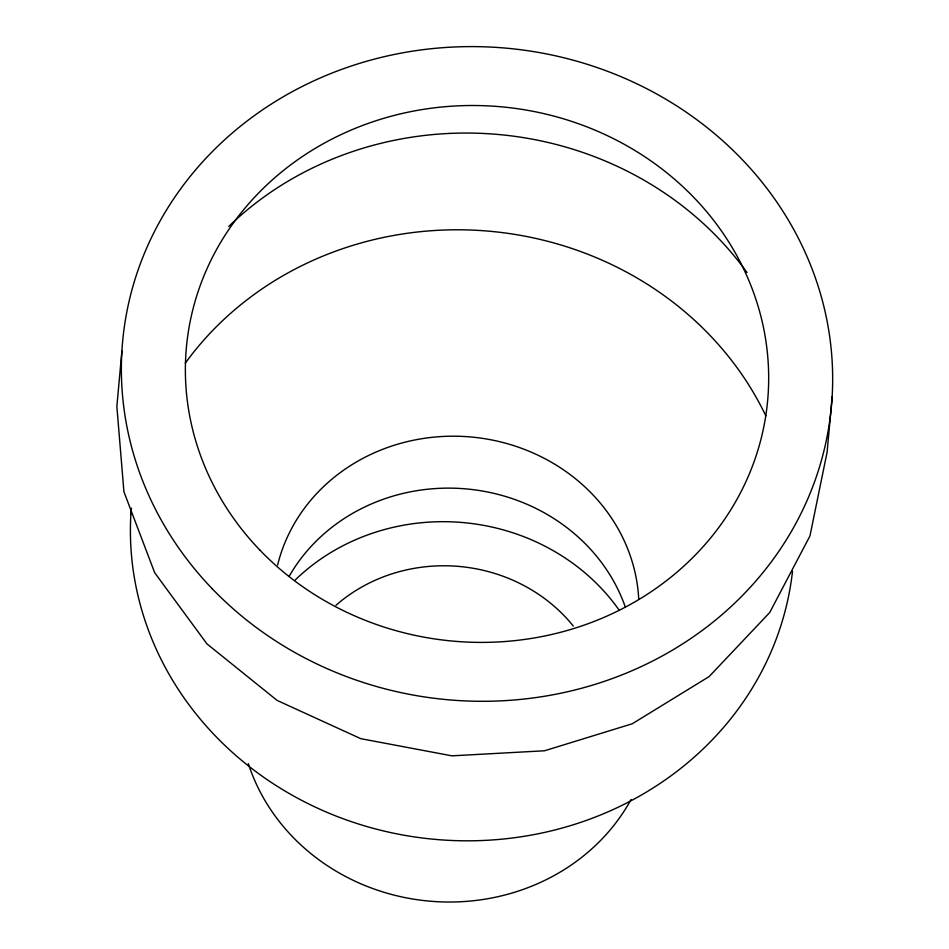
<?xml version="1.0" encoding="UTF-8"?>
<svg xmlns="http://www.w3.org/2000/svg" width="949" height="949" viewBox="0 0 949 949"><rect width="100%" height="100%" fill="white"/><g stroke="black" fill="none" stroke-linecap="round" stroke-linejoin="round"><path stroke-width="1.42" d="M121.899 351.118L116.857 406.504L123.928 491.748L154.663 572.686L206.929 643.861L277.191 700.457L360.727 738.654L451.902 755.843L544.536 750.778L632.283 723.755L709.117 676.59L769.722 612.52L809.96 535.948L827.101 452.175L832.143 396.789M130.903 513.99L131.436 508.13M277.606 565.046A183.015 168.222 5.2 0 1 471.783 437.062A183.015 168.222 5.2 0 1 638.713 598.843M792.51 571.286A332.138 305.281 5.2 0 1 434.654 839.331A332.138 305.281 5.2 0 1 131.092 511.072M185.292 363.17A332.138 305.281 5.2 0 1 489.981 231.271A332.138 305.281 5.2 0 1 765.89 415.97M228.756 226.455A332.138 305.281 5.2 0 1 746.993 272.529M335.97 605.284A158.815 145.98 5.2 0 1 573.303 626.067M289.362 575.972A183.015 168.222 5.2 0 1 466.6 488.949A183.015 168.222 5.2 0 1 625.154 606.601M631.061 799.497A206.752 190.025 5.2 0 1 428.426 901.04A206.752 190.025 5.2 0 1 248.318 763.589M295.281 579.934A206.752 190.025 5.2 0 1 619.08 610.041M259.753 549.969A291.841 268.247 5.2 0 0 754.158 461.475A291.841 268.247 5.2 0 0 417.145 110.416A291.841 268.247 5.2 0 0 259.753 549.969M212.161 588.677A355.875 327.097 5.2 0 0 815.001 480.562A355.875 327.097 5.2 0 0 403.894 52.61A355.875 327.097 5.2 0 0 212.161 588.677"/></g></svg>
